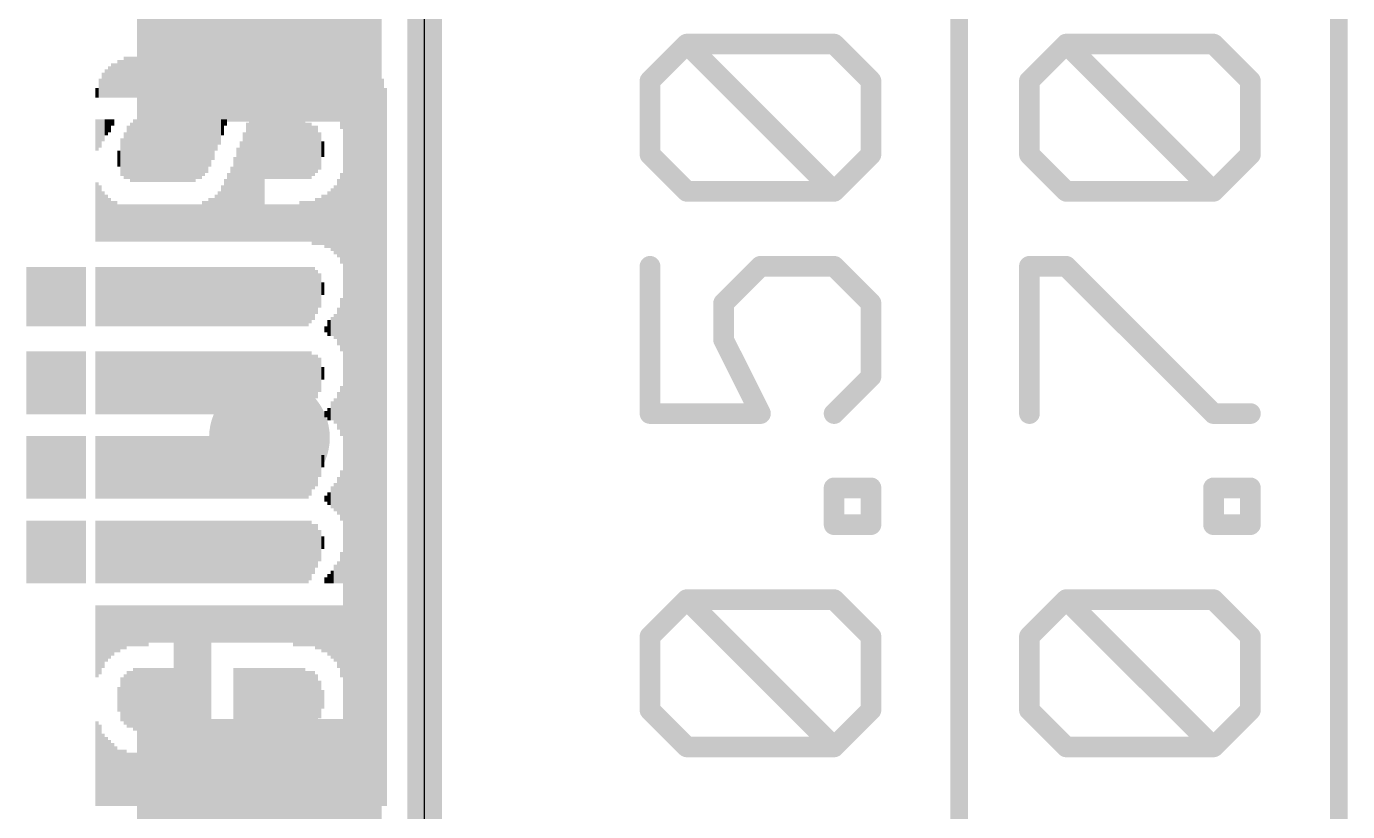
# Model space of a CAD drawing. Extents: x -0.1 to 34.1, y -8.2 to 18.
# Drawn here: x 22.47 to 32.2, y 6.01 to 11.79 of the extents above; entities that cross this region are included whole.
import ezdxf

# ---------------------------------------------------------------- set-up
doc = ezdxf.new("R2010")
doc.units = 0
for name, color, linetype in [('1', 12, 'CONTINUOUS'), ('16', 5, 'CONTINUOUS'), ('18', 110, 'CONTINUOUS'), ('20', 53, 'CONTINUOUS'), ('21', 40, 'CONTINUOUS'), ('22', 6, 'CONTINUOUS'), ('47', 253, 'CONTINUOUS')]:
    doc.layers.add(name, color=color, linetype=linetype)

# ---------------------------------------------------------------- blocks, each defined once
blk = doc.blocks.new('RECT')
blk.add_solid([(-0.5, -0.5), (0.5, -0.5), (-0.5, 0.5), (0.5, 0.5)])
blk = doc.blocks.new('ROUNDV')
at = {"const_width": 0.5}
blk.add_lwpolyline([(0, -0.25, 1), (0, 0.25, 1), (0, -0.25)], format="xyb", dxfattribs=at)

msp = doc.modelspace()

# ---------------------------------------------------------------- linework, layer by layer
at = {"layer": '1', "const_width": 0.254}
msp.add_lwpolyline([(25.4, 17.78), (25.4, 0)], dxfattribs=at)
at = {"layer": '16', "const_width": 0.254}
msp.add_lwpolyline([(25.4, 17.8435), (25.4, 0)], dxfattribs=at)
at = {"layer": '20'}
msp.add_line((25.4, 2.54), (25.4, 15.24), dxfattribs=at)
at = {"layer": '21', "const_width": 0.1524}
msp.add_lwpolyline([(24.8825, 6.79), (24.8825, 10.99)], dxfattribs=at)
at = {"layer": '21', "const_width": 0.0762}
for points in [[(24.9206, 10.99, 1), (24.8444, 10.99)], [(24.8444, 6.79, 1), (24.9206, 6.79)]]:
    msp.add_lwpolyline(points, format="xyb", dxfattribs=at)
at = {"layer": '47'}
for points, const_width in [([(32.131, 0.065), (32.131, 17.715)], 0.13), ([(29.337, 2.605), (29.337, 15.175)], 0.13), ([(27.0593, 11.3912), (27.3305, 11.6624)], 0.1524), ([(27.3305, 11.6624), (28.4151, 11.6624)], 0.1524), ([(28.4151, 10.5777), (27.3305, 11.6624)], 0.1524), ([(28.4151, 11.6624), (28.6863, 11.3912)], 0.1524), ([(29.8533, 11.3912), (30.1245, 11.6624)], 0.1524), ([(30.1245, 11.6624), (31.2091, 11.6624)], 0.1524), ([(31.2091, 10.5777), (30.1245, 11.6624)], 0.1524), ([(31.2091, 11.6624), (31.4803, 11.3912)], 0.1524), ([(27.0593, 10.8489), (27.0593, 11.3912)], 0.1524), ([(28.6863, 11.3912), (28.6863, 10.8489)], 0.1524), ([(29.8533, 10.8489), (29.8533, 11.3912)], 0.1524), ([(31.4803, 11.3912), (31.4803, 10.8489)], 0.1524), ([(27.3305, 10.5777), (27.0593, 10.8489)], 0.1524), ([(28.6863, 10.8489), (28.4151, 10.5777)], 0.1524), ([(30.1245, 10.5777), (29.8533, 10.8489)], 0.1524), ([(31.4803, 10.8489), (31.2091, 10.5777)], 0.1524), ([(28.4151, 10.5777), (27.3305, 10.5777)], 0.1524), ([(31.2091, 10.5777), (30.1245, 10.5777)], 0.1524), ([(27.0593, 10.0252), (27.0593, 8.9405)], 0.1524), ([(27.6016, 9.754), (27.8728, 10.0252)], 0.1524), ([(27.8728, 10.0252), (28.4151, 10.0252)], 0.1524), ([(28.4151, 10.0252), (28.6863, 9.754)], 0.1524), ([(29.8533, 8.9405), (29.8533, 10.0252)], 0.1524), ([(29.8533, 10.0252), (30.1245, 10.0252)], 0.1524), ([(30.1245, 10.0252), (31.2091, 8.9405)], 0.1524), ([(27.6016, 9.4829), (27.6016, 9.754)], 0.1524), ([(28.6863, 9.754), (28.6863, 9.2117)], 0.1524), ([(27.8728, 8.9405), (27.6016, 9.4829)], 0.1524), ([(28.6863, 9.2117), (28.4151, 8.9405)], 0.1524), ([(25.4, 9.144), (25.4, -8.173)], 0.13), ([(27.0593, 8.9405), (27.8728, 8.9405)], 0.1524), ([(31.2091, 8.9405), (31.4803, 8.9405)], 0.1524), ([(28.4151, 8.122), (28.4151, 8.3931)], 0.1524), ([(28.4151, 8.3931), (28.6863, 8.3931)], 0.1524), ([(28.6863, 8.3931), (28.6863, 8.122)], 0.1524), ([(31.2091, 8.122), (31.2091, 8.3931)], 0.1524), ([(31.2091, 8.3931), (31.4803, 8.3931)], 0.1524), ([(31.4803, 8.3931), (31.4803, 8.122)], 0.1524), ([(28.6863, 8.122), (28.4151, 8.122)], 0.1524), ([(31.4803, 8.122), (31.2091, 8.122)], 0.1524), ([(27.0593, 7.2983), (27.3305, 7.5695)], 0.1524), ([(27.3305, 7.5695), (28.4151, 7.5695)], 0.1524), ([(28.4151, 6.4848), (27.3305, 7.5695)], 0.1524), ([(28.4151, 7.5695), (28.6863, 7.2983)], 0.1524), ([(29.8533, 7.2983), (30.1245, 7.5695)], 0.1524), ([(30.1245, 7.5695), (31.2091, 7.5695)], 0.1524), ([(31.2091, 6.4848), (30.1245, 7.5695)], 0.1524), ([(31.2091, 7.5695), (31.4803, 7.2983)], 0.1524), ([(27.0593, 6.756), (27.0593, 7.2983)], 0.1524), ([(28.6863, 7.2983), (28.6863, 6.756)], 0.1524), ([(29.8533, 6.756), (29.8533, 7.2983)], 0.1524), ([(31.4803, 7.2983), (31.4803, 6.756)], 0.1524), ([(27.3305, 6.4848), (27.0593, 6.756)], 0.1524), ([(28.6863, 6.756), (28.4151, 6.4848)], 0.1524), ([(30.1245, 6.4848), (29.8533, 6.756)], 0.1524), ([(31.4803, 6.756), (31.2091, 6.4848)], 0.1524), ([(28.4151, 6.4848), (27.3305, 6.4848)], 0.1524), ([(31.2091, 6.4848), (30.1245, 6.4848)], 0.1524)]:
    msp.add_lwpolyline(points, dxfattribs=dict(at, const_width=const_width))
for points, const_width in [([(27.3574, 11.6893, 1), (27.3035, 11.6354)], 0.0762), ([(27.3305, 11.7005, 1), (27.3305, 11.6243)], 0.0762), ([(27.3574, 11.6354, 1), (27.3035, 11.6893)], 0.0762), ([(28.4421, 11.6893, 1), (28.3882, 11.6354)], 0.0762), ([(28.4151, 11.6243, 1), (28.4151, 11.7005)], 0.0762), ([(30.1514, 11.6893, 1), (30.0975, 11.6354)], 0.0762), ([(30.1245, 11.7005, 1), (30.1245, 11.6243)], 0.0762), ([(30.1514, 11.6354, 1), (30.0975, 11.6893)], 0.0762), ([(31.2361, 11.6893, 1), (31.1822, 11.6354)], 0.0762), ([(31.2091, 11.6243, 1), (31.2091, 11.7005)], 0.0762), ([(27.0974, 11.3912, 1), (27.0212, 11.3912)], 0.0762), ([(27.0324, 11.4181, 1), (27.0863, 11.3643)], 0.0762), ([(28.7244, 11.3912, 1), (28.6482, 11.3912)], 0.0762), ([(28.6594, 11.3643, 1), (28.7132, 11.4181)], 0.0762), ([(29.8914, 11.3912, 1), (29.8152, 11.3912)], 0.0762), ([(29.8264, 11.4181, 1), (29.8803, 11.3643)], 0.0762), ([(31.5184, 11.3912, 1), (31.4422, 11.3912)], 0.0762), ([(31.4534, 11.3643, 1), (31.5072, 11.4181)], 0.0762), ([(27.0863, 10.8758, 1), (27.0324, 10.8219)], 0.0762), ([(28.7132, 10.8219, 1), (28.6594, 10.8758)], 0.0762), ([(29.8803, 10.8758, 1), (29.8264, 10.8219)], 0.0762), ([(31.5072, 10.8219, 1), (31.4534, 10.8758)], 0.0762), ([(27.0212, 10.8489, 1), (27.0974, 10.8489)], 0.0762), ([(28.6482, 10.8489, 1), (28.7244, 10.8489)], 0.0762), ([(29.8152, 10.8489, 1), (29.8914, 10.8489)], 0.0762), ([(31.4422, 10.8489, 1), (31.5184, 10.8489)], 0.0762), ([(27.3305, 10.6158, 1), (27.3305, 10.5396)], 0.0762), ([(27.3035, 10.5508, 1), (27.3574, 10.6046)], 0.0762), ([(28.3882, 10.6046, 1), (28.4421, 10.5508)], 0.0762), ([(28.3882, 10.5508, 1), (28.4421, 10.6046)], 0.0762), ([(28.4151, 10.5396, 1), (28.4151, 10.6158)], 0.0762), ([(30.1245, 10.6158, 1), (30.1245, 10.5396)], 0.0762), ([(30.0975, 10.5508, 1), (30.1514, 10.6046)], 0.0762), ([(31.1822, 10.6046, 1), (31.2361, 10.5508)], 0.0762), ([(31.1822, 10.5508, 1), (31.2361, 10.6046)], 0.0762), ([(31.2091, 10.5396, 1), (31.2091, 10.6158)], 0.0762), ([(27.0974, 10.0252, 1), (27.0212, 10.0252)], 0.0762), ([(27.8728, 10.0633, 1), (27.8728, 9.9871)], 0.0762), ([(27.8997, 9.9983, 1), (27.8459, 10.0521)], 0.0762), ([(28.4421, 10.0521, 1), (28.3882, 9.9983)], 0.0762), ([(28.4151, 9.9871, 1), (28.4151, 10.0633)], 0.0762), ([(29.8914, 10.0252, 1), (29.8152, 10.0252)], 0.0762), ([(29.8533, 10.0633, 1), (29.8533, 9.9871)], 0.0762), ([(30.1514, 10.0521, 1), (30.0975, 9.9983)], 0.0762), ([(30.1245, 9.9871, 1), (30.1245, 10.0633)], 0.0762), ([(27.6397, 9.754, 1), (27.5635, 9.754)], 0.0762), ([(28.7244, 9.754, 1), (28.6482, 9.754)], 0.0762), ([(27.5747, 9.781, 1), (27.6286, 9.7271)], 0.0762), ([(28.6594, 9.7271, 1), (28.7132, 9.781)], 0.0762), ([(27.6357, 9.4999, 1), (27.5676, 9.4658)], 0.0762), ([(27.5635, 9.4829, 1), (27.6397, 9.4829)], 0.0762), ([(28.6482, 9.2117, 1), (28.7244, 9.2117)], 0.0762), ([(28.7132, 9.1848, 1), (28.6594, 9.2386)], 0.0762), ([(25.4325, 9.144, 1), (25.3675, 9.144)], 0.065), ([(27.0593, 8.9786, 1), (27.0593, 8.9024)], 0.0762), ([(27.0212, 8.9405, 1), (27.0974, 8.9405)], 0.0762), ([(27.8387, 8.9235, 1), (27.9069, 8.9576)], 0.0762), ([(27.8728, 8.9024, 1), (27.8728, 8.9786)], 0.0762), ([(28.3882, 8.9675, 1), (28.4421, 8.9136)], 0.0762), ([(29.8152, 8.9405, 1), (29.8914, 8.9405)], 0.0762), ([(31.2091, 8.9786, 1), (31.2091, 8.9024)], 0.0762), ([(31.1822, 8.9136, 1), (31.2361, 8.9675)], 0.0762), ([(31.4803, 8.9024, 1), (31.4803, 8.9786)], 0.0762), ([(28.4532, 8.3931, 1), (28.377, 8.3931)], 0.0762), ([(28.4151, 8.4312, 1), (28.4151, 8.355)], 0.0762), ([(28.7244, 8.3931, 1), (28.6482, 8.3931)], 0.0762), ([(28.6863, 8.355, 1), (28.6863, 8.4312)], 0.0762), ([(31.2472, 8.3931, 1), (31.171, 8.3931)], 0.0762), ([(31.2091, 8.4312, 1), (31.2091, 8.355)], 0.0762), ([(31.5184, 8.3931, 1), (31.4422, 8.3931)], 0.0762), ([(31.4803, 8.355, 1), (31.4803, 8.4312)], 0.0762), ([(28.4151, 8.1601, 1), (28.4151, 8.0839)], 0.0762), ([(28.6863, 8.0839, 1), (28.6863, 8.1601)], 0.0762), ([(31.2091, 8.1601, 1), (31.2091, 8.0839)], 0.0762), ([(31.4803, 8.0839, 1), (31.4803, 8.1601)], 0.0762), ([(28.377, 8.122, 1), (28.4532, 8.122)], 0.0762), ([(28.6482, 8.122, 1), (28.7244, 8.122)], 0.0762), ([(31.171, 8.122, 1), (31.2472, 8.122)], 0.0762), ([(31.4422, 8.122, 1), (31.5184, 8.122)], 0.0762), ([(27.3574, 7.5964, 1), (27.3035, 7.5425)], 0.0762), ([(27.3305, 7.6076, 1), (27.3305, 7.5314)], 0.0762), ([(27.3574, 7.5425, 1), (27.3035, 7.5964)], 0.0762), ([(28.4421, 7.5964, 1), (28.3882, 7.5425)], 0.0762), ([(28.4151, 7.5314, 1), (28.4151, 7.6076)], 0.0762), ([(30.1514, 7.5964, 1), (30.0975, 7.5425)], 0.0762), ([(30.1245, 7.6076, 1), (30.1245, 7.5314)], 0.0762), ([(30.1514, 7.5425, 1), (30.0975, 7.5964)], 0.0762), ([(31.2361, 7.5964, 1), (31.1822, 7.5425)], 0.0762), ([(31.2091, 7.5314, 1), (31.2091, 7.6076)], 0.0762), ([(27.0974, 7.2983, 1), (27.0212, 7.2983)], 0.0762), ([(27.0324, 7.3252, 1), (27.0863, 7.2714)], 0.0762), ([(28.7244, 7.2983, 1), (28.6482, 7.2983)], 0.0762), ([(28.6594, 7.2714, 1), (28.7132, 7.3252)], 0.0762), ([(29.8914, 7.2983, 1), (29.8152, 7.2983)], 0.0762), ([(29.8264, 7.3252, 1), (29.8803, 7.2714)], 0.0762), ([(31.5184, 7.2983, 1), (31.4422, 7.2983)], 0.0762), ([(31.4534, 7.2714, 1), (31.5072, 7.3252)], 0.0762), ([(27.0863, 6.7829, 1), (27.0324, 6.729)], 0.0762), ([(28.7132, 6.729, 1), (28.6594, 6.7829)], 0.0762), ([(29.8803, 6.7829, 1), (29.8264, 6.729)], 0.0762), ([(31.5072, 6.729, 1), (31.4534, 6.7829)], 0.0762), ([(27.0212, 6.756, 1), (27.0974, 6.756)], 0.0762), ([(28.6482, 6.756, 1), (28.7244, 6.756)], 0.0762), ([(29.8152, 6.756, 1), (29.8914, 6.756)], 0.0762), ([(31.4422, 6.756, 1), (31.5184, 6.756)], 0.0762), ([(27.3305, 6.5229, 1), (27.3305, 6.4467)], 0.0762), ([(27.3035, 6.4579, 1), (27.3574, 6.5118)], 0.0762), ([(28.3882, 6.5118, 1), (28.4421, 6.4579)], 0.0762), ([(28.3882, 6.4579, 1), (28.4421, 6.5118)], 0.0762), ([(28.4151, 6.4467, 1), (28.4151, 6.5229)], 0.0762), ([(30.1245, 6.5229, 1), (30.1245, 6.4467)], 0.0762), ([(30.0975, 6.4579, 1), (30.1514, 6.5118)], 0.0762), ([(31.1822, 6.5118, 1), (31.2361, 6.4579)], 0.0762), ([(31.1822, 6.4579, 1), (31.2361, 6.5118)], 0.0762), ([(31.2091, 6.4467, 1), (31.2091, 6.5229)], 0.0762)]:
    msp.add_lwpolyline(points, format="xyb", dxfattribs=dict(at, const_width=const_width))

# ---------------------------------------------------------------- block references
at = {"layer": '1', "xscale": 1.8, "yscale": 1.2, "rotation": 180}
for p in [(24.1825, 11.69), (24.1825, 6.09)]:
    msp.add_blockref('RECT', p, dxfattribs=at)
at = {"layer": '18', "xscale": 0.889, "yscale": 0.889}
msp.add_blockref('ROUNDV', (24.257, 8.763), dxfattribs=at)
msp.add_blockref('ROUNDV', (24.257, 8.763), dxfattribs=at)
at = {"layer": '22', "rotation": 90}
for p, xscale, yscale in [((23.0793, 11.383), 0.2311, 0.0231), ((23.1024, 11.3944), 0.254, 0.0231), ((23.1256, 11.3944), 0.254, 0.0231), ((23.1487, 11.4059), 0.2769, 0.0231), ((23.1718, 11.4059), 0.2769, 0.0231), ((23.1949, 11.4186), 0.3023, 0.0231), ((23.218, 11.4186), 0.3023, 0.0231), ((23.241, 11.4186), 0.3023, 0.0229), ((23.264, 11.4186), 0.3023, 0.0231), ((23.2871, 11.4186), 0.3023, 0.0231), ((23.3102, 11.4186), 0.3023, 0.0231), ((23.3333, 11.4186), 0.3023, 0.0231), ((23.3564, 11.4186), 0.3023, 0.0231), ((23.3796, 11.4186), 0.3023, 0.0231), ((23.4027, 11.4186), 0.3023, 0.0231), ((23.4258, 11.4186), 0.3023, 0.0231), ((23.4489, 11.4186), 0.3023, 0.0231), ((23.472, 11.4186), 0.3023, 0.0231), ((23.495, 11.4186), 0.3023, 0.0229), ((23.518, 11.4186), 0.3023, 0.0231), ((23.5411, 11.4186), 0.3023, 0.0231), ((23.5642, 11.4186), 0.3023, 0.0231), ((23.5873, 11.4186), 0.3023, 0.0231), ((23.6104, 11.4186), 0.3023, 0.0231), ((23.6336, 11.4186), 0.3023, 0.0231), ((23.6567, 11.4186), 0.3023, 0.0231), ((23.6798, 11.4186), 0.3023, 0.0231), ((23.7029, 11.4186), 0.3023, 0.0231), ((23.726, 11.4186), 0.3023, 0.0231), ((23.749, 11.4186), 0.3023, 0.0229), ((23.772, 11.4186), 0.3023, 0.0231), ((23.7951, 11.4186), 0.3023, 0.0231), ((23.8182, 11.4186), 0.3023, 0.0231), ((23.8413, 11.4186), 0.3023, 0.0231), ((23.8644, 11.4186), 0.3023, 0.0231), ((23.8876, 11.4186), 0.3023, 0.0231), ((23.9107, 11.4186), 0.3023, 0.0231), ((23.9338, 11.4186), 0.3023, 0.0231), ((23.9569, 11.4186), 0.3023, 0.0231), ((23.98, 11.4186), 0.3023, 0.0231), ((24.003, 11.4186), 0.3023, 0.0229), ((24.026, 11.4186), 0.3023, 0.0231), ((24.0491, 11.4186), 0.3023, 0.0231), ((24.0722, 11.4186), 0.3023, 0.0231), ((24.0953, 11.4186), 0.3023, 0.0231), ((24.1184, 11.4186), 0.3023, 0.0231), ((24.1416, 11.4186), 0.3023, 0.0231), ((24.1647, 11.4186), 0.3023, 0.0231), ((24.1878, 11.4186), 0.3023, 0.0231), ((24.2109, 11.4186), 0.3023, 0.0231), ((24.234, 11.4186), 0.3023, 0.0231), ((24.257, 11.4186), 0.3023, 0.0229), ((24.28, 11.4186), 0.3023, 0.0231), ((24.3031, 11.4186), 0.3023, 0.0231), ((24.3262, 11.4186), 0.3023, 0.0231), ((24.3493, 11.4186), 0.3023, 0.0231), ((24.3724, 11.4186), 0.3023, 0.0231), ((24.3956, 11.4186), 0.3023, 0.0231), ((24.4187, 11.4186), 0.3023, 0.0231), ((24.4418, 11.4186), 0.3023, 0.0231), ((24.4649, 11.4186), 0.3023, 0.0231), ((24.488, 11.4186), 0.3023, 0.0231), ((24.511, 11.4186), 0.3023, 0.0229), ((24.534, 11.4186), 0.3023, 0.0231), ((24.5571, 11.4071), 0.3251, 0.0231), ((24.5802, 11.4071), 0.3251, 0.0231), ((24.6033, 11.4071), 0.3251, 0.0231), ((24.6264, 11.3957), 0.348, 0.0231), ((24.6496, 11.3957), 0.348, 0.0231), ((24.6727, 11.3843), 0.3708, 0.0231), ((24.6958, 11.3843), 0.3708, 0.0231), ((24.7189, 11.3728), 0.3937, 0.0231), ((24.742, 11.35), 0.4394, 0.0231), ((24.765, 11.3386), 0.4623, 0.0229), ((24.788, 11.303), 0.5334, 0.0231), ((24.8111, 8.81), 5.5194, 0.0231), ((24.8342, 8.81), 5.5194, 0.0231), ((24.8573, 8.81), 5.5194, 0.0231), ((24.8804, 8.81), 5.5194, 0.0231), ((24.9036, 8.81), 5.5194, 0.0231), ((24.9267, 8.7973), 5.494, 0.0231), ((24.9498, 8.7973), 5.494, 0.0231), ((24.9729, 8.7859), 5.4712, 0.0231), ((24.996, 8.7859), 5.4712, 0.0231), ((25.019, 8.7744), 5.4483, 0.0229), ((23.01, 11.3373), 0.1397, 0.0231), ((23.0331, 11.3602), 0.1854, 0.0231), ((23.0562, 11.3716), 0.2083, 0.0231), ((25.042, 8.763), 5.4254, 0.0231), ((25.0651, 8.7516), 5.4026, 0.0231), ((25.0882, 8.7287), 5.3569, 0.0231), ((22.987, 11.303), 0.0711, 0.0229), ((25.1113, 8.6944), 5.2883, 0.0231), ((22.987, 10.9919), 0.2311, 0.0229), ((23.01, 11.0033), 0.2083, 0.0231), ((23.0331, 11.0261), 0.1626, 0.0231), ((23.0562, 11.049), 0.1168, 0.0231), ((23.0793, 11.0604), 0.094, 0.0231), ((23.1024, 11.0846), 0.0457, 0.0231), ((23.264, 10.8763), 0.4623, 0.0231), ((23.2871, 10.8763), 0.4623, 0.0231), ((23.3102, 10.8763), 0.4623, 0.0231), ((23.3333, 10.8763), 0.4623, 0.0231), ((23.3564, 10.8763), 0.4623, 0.0231), ((23.3796, 10.8763), 0.4623, 0.0231), ((23.4027, 10.8763), 0.4623, 0.0231), ((23.4258, 10.8763), 0.4623, 0.0231), ((23.4489, 10.8763), 0.4623, 0.0231), ((23.472, 10.8763), 0.4623, 0.0231), ((23.495, 10.8763), 0.4623, 0.0229), ((23.518, 10.8763), 0.4623, 0.0231), ((23.5411, 10.8763), 0.4623, 0.0231), ((23.5642, 10.8763), 0.4623, 0.0231), ((23.5873, 10.8763), 0.4623, 0.0231), ((23.6104, 10.8763), 0.4623, 0.0231), ((23.6336, 10.8763), 0.4623, 0.0231), ((23.6567, 10.8763), 0.4623, 0.0231), ((23.6798, 10.8763), 0.4623, 0.0231), ((23.7029, 10.8763), 0.4623, 0.0231), ((23.726, 10.8877), 0.4394, 0.0231), ((23.749, 10.8877), 0.4394, 0.0229), ((23.772, 10.8991), 0.4166, 0.0231), ((23.7951, 10.9106), 0.3937, 0.0231), ((23.8182, 10.9334), 0.348, 0.0231), ((23.8413, 10.9576), 0.2997, 0.0231), ((23.8644, 10.9919), 0.2311, 0.0231), ((23.8876, 11.0147), 0.1854, 0.0231), ((23.9107, 11.049), 0.1168, 0.0231), ((23.9338, 11.0846), 0.0457, 0.0231), ((24.1184, 10.6566), 0.9017, 0.0231), ((24.1416, 10.6566), 0.9017, 0.0231), ((24.1647, 10.6566), 0.9017, 0.0231), ((24.1878, 10.6566), 0.9017, 0.0231), ((24.2109, 10.6566), 0.9017, 0.0231), ((24.234, 10.8877), 0.4394, 0.0231), ((24.257, 10.8877), 0.4394, 0.0229), ((24.28, 10.8877), 0.4394, 0.0231), ((24.3031, 10.8877), 0.4394, 0.0231), ((24.3262, 10.8877), 0.4394, 0.0231), ((24.3493, 10.8877), 0.4394, 0.0231), ((24.3724, 10.8877), 0.4394, 0.0231), ((24.3956, 10.8877), 0.4394, 0.0231), ((24.4187, 10.8877), 0.4394, 0.0231), ((24.4418, 10.8877), 0.4394, 0.0231), ((24.4649, 10.8877), 0.4394, 0.0231), ((24.488, 10.8877), 0.4394, 0.0231), ((24.511, 10.8877), 0.4394, 0.0229), ((23.1949, 10.8407), 0.3454, 0.0231), ((23.218, 10.8649), 0.3937, 0.0231), ((23.241, 10.8649), 0.4394, 0.0229), ((24.0722, 10.6096), 0.8077, 0.0231), ((24.0953, 10.6451), 0.8788, 0.0231), ((24.534, 10.8763), 0.4166, 0.0231), ((24.5571, 10.8763), 0.4166, 0.0231), ((24.5802, 10.8763), 0.3708, 0.0231), ((24.6033, 10.8877), 0.348, 0.0231), ((24.6264, 10.875), 0.2769, 0.0231), ((23.1718, 10.8293), 0.2769, 0.0231), ((24.026, 10.5524), 0.6934, 0.0231), ((24.0491, 10.5753), 0.7391, 0.0231), ((24.6496, 10.8877), 0.1143, 0.0231), ((23.1487, 10.8179), 0.1168, 0.0231), ((24.003, 10.5181), 0.6248, 0.0229), ((23.9569, 10.4597), 0.508, 0.0231), ((23.98, 10.4826), 0.5537, 0.0231), ((24.788, 10.3797), 0.668, 0.0231), ((22.987, 10.4254), 0.4394, 0.0229), ((23.01, 10.414), 0.4166, 0.0231), ((23.9107, 10.414), 0.4166, 0.0231), ((23.9338, 10.4369), 0.4623, 0.0231), ((24.742, 10.3683), 0.508, 0.0231), ((24.765, 10.3797), 0.5766, 0.0229), ((23.0331, 10.3911), 0.3708, 0.0231), ((23.0562, 10.3797), 0.348, 0.0231), ((23.0793, 10.367), 0.3226, 0.0231), ((23.8182, 10.367), 0.3226, 0.0231), ((23.8413, 10.367), 0.3226, 0.0231), ((23.8644, 10.3797), 0.348, 0.0231), ((23.8876, 10.3911), 0.3708, 0.0231), ((24.6033, 10.3556), 0.3454, 0.0231), ((24.6264, 10.3556), 0.3454, 0.0231), ((24.6496, 10.3683), 0.3708, 0.0231), ((24.6727, 10.3568), 0.3937, 0.0231), ((24.6958, 10.3683), 0.4166, 0.0231), ((24.7189, 10.3683), 0.4623, 0.0231), ((23.1024, 10.3556), 0.2997, 0.0231), ((23.1256, 10.3556), 0.2997, 0.0231), ((23.1487, 10.3442), 0.2769, 0.0231), ((23.1718, 10.3442), 0.2769, 0.0231), ((23.1949, 10.3442), 0.2769, 0.0231), ((23.218, 10.3442), 0.2769, 0.0231), ((23.241, 10.3442), 0.2769, 0.0229), ((23.264, 10.3442), 0.2769, 0.0231), ((23.2871, 10.3442), 0.2769, 0.0231), ((23.3102, 10.3442), 0.2769, 0.0231), ((23.3333, 10.3442), 0.2769, 0.0231), ((23.3564, 10.3442), 0.2769, 0.0231), ((23.3796, 10.3442), 0.2769, 0.0231), ((23.4027, 10.3442), 0.2769, 0.0231), ((23.4258, 10.3442), 0.2769, 0.0231), ((23.4489, 10.3442), 0.2769, 0.0231), ((23.472, 10.3442), 0.2769, 0.0231), ((23.495, 10.3442), 0.2769, 0.0229), ((23.518, 10.3442), 0.2769, 0.0231), ((23.5411, 10.3442), 0.2769, 0.0231), ((23.5642, 10.3442), 0.2769, 0.0231), ((23.5873, 10.3442), 0.2769, 0.0231), ((23.6104, 10.3442), 0.2769, 0.0231), ((23.6336, 10.3442), 0.2769, 0.0231), ((23.6567, 10.3442), 0.2769, 0.0231), ((23.6798, 10.3442), 0.2769, 0.0231), ((23.7029, 10.3442), 0.2769, 0.0231), ((23.726, 10.3442), 0.2769, 0.0231), ((23.749, 10.3442), 0.2769, 0.0229), ((23.772, 10.3556), 0.2997, 0.0231), ((23.7951, 10.3556), 0.2997, 0.0231), ((24.234, 10.3442), 0.2769, 0.0231), ((24.257, 10.3442), 0.2769, 0.0229), ((24.28, 10.3442), 0.2769, 0.0231), ((24.3031, 10.3442), 0.2769, 0.0231), ((24.3262, 10.3442), 0.2769, 0.0231), ((24.3493, 10.3442), 0.2769, 0.0231), ((24.3724, 10.3442), 0.2769, 0.0231), ((24.3956, 10.3442), 0.2769, 0.0231), ((24.4187, 10.3442), 0.2769, 0.0231), ((24.4418, 10.3442), 0.2769, 0.0231), ((24.4649, 10.3442), 0.2769, 0.0231), ((24.488, 10.3556), 0.2997, 0.0231), ((24.511, 10.3556), 0.2997, 0.0229), ((24.534, 10.3556), 0.2997, 0.0231), ((24.5571, 10.3556), 0.2997, 0.0231), ((24.5802, 10.3442), 0.3226, 0.0231), ((22.479, 9.8019), 0.4369, 0.0229), ((22.502, 9.8019), 0.4369, 0.0231), ((22.5251, 9.8019), 0.4369, 0.0231), ((22.5482, 9.8019), 0.4369, 0.0231), ((22.5713, 9.8019), 0.4369, 0.0231), ((22.5944, 9.8019), 0.4369, 0.0231), ((22.6176, 9.8019), 0.4369, 0.0231), ((22.6407, 9.8019), 0.4369, 0.0231), ((22.6638, 9.8019), 0.4369, 0.0231), ((22.6869, 9.8019), 0.4369, 0.0231), ((22.71, 9.8019), 0.4369, 0.0231), ((22.733, 9.8019), 0.4369, 0.0229), ((22.756, 9.8019), 0.4369, 0.0231), ((22.7791, 9.8019), 0.4369, 0.0231), ((22.8022, 9.8019), 0.4369, 0.0231), ((22.8253, 9.8019), 0.4369, 0.0231), ((22.8484, 9.8019), 0.4369, 0.0231), ((22.8716, 9.8019), 0.4369, 0.0231), ((22.8947, 9.8019), 0.4369, 0.0231), ((22.987, 9.8019), 0.4369, 0.0229), ((23.01, 9.8019), 0.4369, 0.0231), ((23.0331, 9.8019), 0.4369, 0.0231), ((23.0562, 9.8019), 0.4369, 0.0231), ((23.0793, 9.8019), 0.4369, 0.0231), ((23.1024, 9.8019), 0.4369, 0.0231), ((23.1256, 9.8019), 0.4369, 0.0231), ((23.1487, 9.8019), 0.4369, 0.0231), ((23.1718, 9.8019), 0.4369, 0.0231), ((23.1949, 9.8019), 0.4369, 0.0231), ((23.218, 9.8019), 0.4369, 0.0231), ((23.241, 9.8019), 0.4369, 0.0229), ((23.264, 9.8019), 0.4369, 0.0231), ((23.2871, 9.8019), 0.4369, 0.0231), ((23.3102, 9.8019), 0.4369, 0.0231), ((23.3333, 9.8019), 0.4369, 0.0231), ((23.3564, 9.8019), 0.4369, 0.0231), ((23.3796, 9.8019), 0.4369, 0.0231), ((23.4027, 9.8019), 0.4369, 0.0231), ((23.4258, 9.8019), 0.4369, 0.0231), ((23.4489, 9.8019), 0.4369, 0.0231), ((23.472, 9.8019), 0.4369, 0.0231), ((23.495, 9.8019), 0.4369, 0.0229), ((23.518, 9.8019), 0.4369, 0.0231), ((23.5411, 9.8019), 0.4369, 0.0231), ((23.5642, 9.8019), 0.4369, 0.0231), ((23.5873, 9.8019), 0.4369, 0.0231), ((23.6104, 9.8019), 0.4369, 0.0231), ((23.6336, 9.8019), 0.4369, 0.0231), ((23.6567, 9.8019), 0.4369, 0.0231), ((23.6798, 9.8019), 0.4369, 0.0231), ((23.7029, 9.8019), 0.4369, 0.0231), ((23.726, 9.8019), 0.4369, 0.0231), ((23.749, 9.8019), 0.4369, 0.0229), ((23.772, 9.8019), 0.4369, 0.0231), ((23.7951, 9.8019), 0.4369, 0.0231), ((23.8182, 9.8019), 0.4369, 0.0231), ((23.8413, 9.8019), 0.4369, 0.0231), ((23.8644, 9.8019), 0.4369, 0.0231), ((23.8876, 9.8019), 0.4369, 0.0231), ((23.9107, 9.8019), 0.4369, 0.0231), ((23.9338, 9.8019), 0.4369, 0.0231), ((23.9569, 9.8019), 0.4369, 0.0231), ((23.98, 9.8019), 0.4369, 0.0231), ((24.003, 9.8019), 0.4369, 0.0229), ((24.026, 9.8019), 0.4369, 0.0231), ((24.0491, 9.8019), 0.4369, 0.0231), ((24.0722, 9.8019), 0.4369, 0.0231), ((24.0953, 9.8019), 0.4369, 0.0231), ((24.1184, 9.8019), 0.4369, 0.0231), ((24.1416, 9.8019), 0.4369, 0.0231), ((24.1647, 9.8019), 0.4369, 0.0231), ((24.1878, 9.8019), 0.4369, 0.0231), ((24.2109, 9.8019), 0.4369, 0.0231), ((24.234, 9.8019), 0.4369, 0.0231), ((24.257, 9.8019), 0.4369, 0.0229), ((24.28, 9.8019), 0.4369, 0.0231), ((24.3031, 9.8019), 0.4369, 0.0231), ((24.3262, 9.8019), 0.4369, 0.0231), ((24.3493, 9.8019), 0.4369, 0.0231), ((24.3724, 9.8019), 0.4369, 0.0231), ((24.3956, 9.8019), 0.4369, 0.0231), ((24.4187, 9.8019), 0.4369, 0.0231), ((24.4418, 9.8019), 0.4369, 0.0231), ((24.4649, 9.8019), 0.4369, 0.0231), ((24.488, 9.8019), 0.4369, 0.0231), ((24.511, 9.8019), 0.4369, 0.0229), ((24.534, 9.8019), 0.4369, 0.0231), ((24.5571, 9.8133), 0.414, 0.0231), ((24.5802, 9.8247), 0.3912, 0.0231), ((24.6033, 9.8361), 0.3226, 0.0231), ((24.6264, 9.8476), 0.254, 0.0231), ((24.6496, 9.8603), 0.0914, 0.0231), ((24.788, 9.5949), 0.3937, 0.0231), ((24.7189, 9.5822), 0.1397, 0.0231), ((24.742, 9.5822), 0.1854, 0.0231), ((24.765, 9.5822), 0.2769, 0.0229), ((24.6727, 9.5606), 0.0457, 0.0231), ((24.6958, 9.5707), 0.1168, 0.0231), ((22.479, 9.1669), 0.4623, 0.0229), ((22.502, 9.1669), 0.4623, 0.0231), ((22.5251, 9.1669), 0.4623, 0.0231), ((22.5482, 9.1669), 0.4623, 0.0231), ((22.5713, 9.1669), 0.4623, 0.0231), ((22.5944, 9.1669), 0.4623, 0.0231), ((22.6176, 9.1669), 0.4623, 0.0231), ((22.6407, 9.1669), 0.4623, 0.0231), ((22.6638, 9.1669), 0.4623, 0.0231), ((22.6869, 9.1669), 0.4623, 0.0231), ((22.71, 9.1669), 0.4623, 0.0231), ((22.733, 9.1669), 0.4623, 0.0229), ((22.756, 9.1669), 0.4623, 0.0231), ((22.7791, 9.1669), 0.4623, 0.0231), ((22.8022, 9.1669), 0.4623, 0.0231), ((22.8253, 9.1669), 0.4623, 0.0231), ((22.8484, 9.1669), 0.4623, 0.0231), ((22.8716, 9.1669), 0.4623, 0.0231), ((22.8947, 9.1669), 0.4623, 0.0231), ((22.987, 9.1669), 0.4623, 0.0229), ((23.01, 9.1669), 0.4623, 0.0231), ((23.0331, 9.1669), 0.4623, 0.0231), ((23.0562, 9.1669), 0.4623, 0.0231), ((23.0793, 9.1669), 0.4623, 0.0231), ((23.1024, 9.1669), 0.4623, 0.0231), ((23.1256, 9.1669), 0.4623, 0.0231), ((23.1487, 9.1669), 0.4623, 0.0231), ((23.1718, 9.1669), 0.4623, 0.0231), ((23.1949, 9.1669), 0.4623, 0.0231), ((23.218, 9.1669), 0.4623, 0.0231), ((23.241, 9.1669), 0.4623, 0.0229), ((23.264, 9.1669), 0.4623, 0.0231), ((23.2871, 9.1669), 0.4623, 0.0231), ((23.3102, 9.1669), 0.4623, 0.0231), ((23.3333, 9.1669), 0.4623, 0.0231), ((23.3564, 9.1669), 0.4623, 0.0231), ((23.3796, 9.1669), 0.4623, 0.0231), ((23.4027, 9.1669), 0.4623, 0.0231), ((23.4258, 9.1669), 0.4623, 0.0231), ((23.4489, 9.1669), 0.4623, 0.0231), ((23.472, 9.1669), 0.4623, 0.0231), ((23.495, 9.1669), 0.4623, 0.0229), ((23.518, 9.1669), 0.4623, 0.0231), ((23.5411, 9.1669), 0.4623, 0.0231), ((23.5642, 9.1669), 0.4623, 0.0231), ((23.5873, 9.1669), 0.4623, 0.0231), ((23.6104, 9.1669), 0.4623, 0.0231), ((23.6336, 9.1669), 0.4623, 0.0231), ((23.6567, 9.1669), 0.4623, 0.0231), ((23.6798, 9.1669), 0.4623, 0.0231), ((23.7029, 9.1669), 0.4623, 0.0231), ((23.726, 9.1669), 0.4623, 0.0231), ((23.749, 9.1669), 0.4623, 0.0229), ((23.772, 9.1669), 0.4623, 0.0231), ((23.7951, 9.1669), 0.4623, 0.0231), ((23.8182, 9.1669), 0.4623, 0.0231), ((23.8413, 9.1669), 0.4623, 0.0231), ((23.8644, 9.1669), 0.4623, 0.0231), ((23.8876, 9.1669), 0.4623, 0.0231), ((23.9107, 9.1669), 0.4623, 0.0231), ((23.9338, 9.1669), 0.4623, 0.0231), ((23.9569, 9.1669), 0.4623, 0.0231), ((23.98, 9.1669), 0.4623, 0.0231), ((24.003, 9.1669), 0.4623, 0.0229), ((24.026, 9.1669), 0.4623, 0.0231), ((24.0491, 9.1669), 0.4623, 0.0231), ((24.0722, 9.1669), 0.4623, 0.0231), ((24.0953, 9.1669), 0.4623, 0.0231), ((24.1184, 9.1669), 0.4623, 0.0231), ((24.1416, 9.1669), 0.4623, 0.0231), ((24.1647, 9.1669), 0.4623, 0.0231), ((24.1878, 9.1669), 0.4623, 0.0231), ((24.2109, 9.1669), 0.4623, 0.0231), ((24.234, 9.1669), 0.4623, 0.0231), ((24.257, 9.1669), 0.4623, 0.0229), ((24.28, 9.1669), 0.4623, 0.0231), ((24.3031, 9.1669), 0.4623, 0.0231), ((24.3262, 9.1669), 0.4623, 0.0231), ((24.3493, 9.1669), 0.4623, 0.0231), ((24.3724, 9.1669), 0.4623, 0.0231), ((24.3956, 9.1669), 0.4623, 0.0231), ((24.4187, 9.1669), 0.4623, 0.0231), ((24.4418, 9.1669), 0.4623, 0.0231), ((24.4649, 9.1669), 0.4623, 0.0231), ((24.488, 9.1669), 0.4623, 0.0231), ((24.511, 9.1669), 0.4623, 0.0229), ((24.534, 9.1669), 0.4623, 0.0231), ((24.5571, 9.1783), 0.4394, 0.0231), ((24.5802, 9.1897), 0.3708, 0.0231), ((24.6033, 9.2139), 0.3226, 0.0231), ((24.6264, 9.2253), 0.254, 0.0231), ((24.6496, 9.2367), 0.094, 0.0231), ((24.742, 8.9599), 0.1854, 0.0231), ((24.765, 8.9599), 0.2769, 0.0229), ((24.788, 8.9599), 0.3683, 0.0231), ((24.6727, 8.9357), 0.0457, 0.0231), ((24.6958, 8.9357), 0.0914, 0.0231), ((24.7189, 8.9599), 0.1397, 0.0231), ((22.479, 8.5446), 0.4623, 0.0229), ((22.502, 8.5446), 0.4623, 0.0231), ((22.5251, 8.5446), 0.4623, 0.0231), ((22.5482, 8.5446), 0.4623, 0.0231), ((22.5713, 8.5446), 0.4623, 0.0231), ((22.5944, 8.5446), 0.4623, 0.0231), ((22.6176, 8.5446), 0.4623, 0.0231), ((22.6407, 8.5446), 0.4623, 0.0231), ((22.6638, 8.5446), 0.4623, 0.0231), ((22.6869, 8.5446), 0.4623, 0.0231), ((22.71, 8.5446), 0.4623, 0.0231), ((22.733, 8.5446), 0.4623, 0.0229), ((22.756, 8.5446), 0.4623, 0.0231), ((22.7791, 8.5446), 0.4623, 0.0231), ((22.8022, 8.5446), 0.4623, 0.0231), ((22.8253, 8.5446), 0.4623, 0.0231), ((22.8484, 8.5446), 0.4623, 0.0231), ((22.8716, 8.5446), 0.4623, 0.0231), ((22.8947, 8.5446), 0.4623, 0.0231), ((22.987, 8.5446), 0.4623, 0.0229), ((23.01, 8.5446), 0.4623, 0.0231), ((23.0331, 8.5446), 0.4623, 0.0231), ((23.0562, 8.5446), 0.4623, 0.0231), ((23.0793, 8.5446), 0.4623, 0.0231), ((23.1024, 8.5446), 0.4623, 0.0231), ((23.1256, 8.5446), 0.4623, 0.0231), ((23.1487, 8.5446), 0.4623, 0.0231), ((23.1718, 8.5446), 0.4623, 0.0231), ((23.1949, 8.5446), 0.4623, 0.0231), ((23.218, 8.5446), 0.4623, 0.0231), ((23.241, 8.5446), 0.4623, 0.0229), ((23.264, 8.5446), 0.4623, 0.0231), ((23.2871, 8.5446), 0.4623, 0.0231), ((23.3102, 8.5446), 0.4623, 0.0231), ((23.3333, 8.5446), 0.4623, 0.0231), ((23.3564, 8.5446), 0.4623, 0.0231), ((23.3796, 8.5446), 0.4623, 0.0231), ((23.4027, 8.5446), 0.4623, 0.0231), ((23.4258, 8.5446), 0.4623, 0.0231), ((23.4489, 8.5446), 0.4623, 0.0231), ((23.472, 8.5446), 0.4623, 0.0231), ((23.495, 8.5446), 0.4623, 0.0229), ((23.518, 8.5446), 0.4623, 0.0231), ((23.5411, 8.5446), 0.4623, 0.0231), ((23.5642, 8.5446), 0.4623, 0.0231), ((23.5873, 8.5446), 0.4623, 0.0231), ((23.6104, 8.5446), 0.4623, 0.0231), ((23.6336, 8.5446), 0.4623, 0.0231), ((23.6567, 8.5446), 0.4623, 0.0231), ((23.6798, 8.5446), 0.4623, 0.0231), ((23.7029, 8.5446), 0.4623, 0.0231), ((23.726, 8.5446), 0.4623, 0.0231), ((23.749, 8.5446), 0.4623, 0.0229), ((23.772, 8.5446), 0.4623, 0.0231), ((23.7951, 8.5446), 0.4623, 0.0231), ((23.8182, 8.5446), 0.4623, 0.0231), ((23.8413, 8.5446), 0.4623, 0.0231), ((23.8644, 8.5446), 0.4623, 0.0231), ((23.8876, 8.5446), 0.4623, 0.0231), ((23.9107, 8.5446), 0.4623, 0.0231), ((23.9338, 8.5446), 0.4623, 0.0231), ((23.9569, 8.5446), 0.4623, 0.0231), ((23.98, 8.5446), 0.4623, 0.0231), ((24.003, 8.5446), 0.4623, 0.0229), ((24.026, 8.5446), 0.4623, 0.0231), ((24.0491, 8.5446), 0.4623, 0.0231), ((24.0722, 8.5446), 0.4623, 0.0231), ((24.0953, 8.5446), 0.4623, 0.0231), ((24.1184, 8.5446), 0.4623, 0.0231), ((24.1416, 8.5446), 0.4623, 0.0231), ((24.1647, 8.5446), 0.4623, 0.0231), ((24.1878, 8.5446), 0.4623, 0.0231), ((24.2109, 8.5446), 0.4623, 0.0231), ((24.234, 8.5446), 0.4623, 0.0231), ((24.257, 8.5446), 0.4623, 0.0229), ((24.28, 8.5446), 0.4623, 0.0231), ((24.3031, 8.5446), 0.4623, 0.0231), ((24.3262, 8.5446), 0.4623, 0.0231), ((24.3493, 8.5446), 0.4623, 0.0231), ((24.3724, 8.5446), 0.4623, 0.0231), ((24.3956, 8.5446), 0.4623, 0.0231), ((24.4187, 8.5446), 0.4623, 0.0231), ((24.4418, 8.5446), 0.4623, 0.0231), ((24.4649, 8.5446), 0.4623, 0.0231), ((24.488, 8.5446), 0.4623, 0.0231), ((24.511, 8.5446), 0.4623, 0.0229), ((24.534, 8.5446), 0.4623, 0.0231), ((24.5571, 8.556), 0.4394, 0.0231), ((24.5802, 8.5662), 0.3683, 0.0231), ((24.6033, 8.5776), 0.3454, 0.0231), ((24.6264, 8.589), 0.2311, 0.0231), ((24.6496, 8.5903), 0.0914, 0.0231), ((24.765, 8.335), 0.2769, 0.0229), ((24.788, 8.3363), 0.3708, 0.0231), ((24.7189, 8.3236), 0.1626, 0.0231), ((24.742, 8.3236), 0.2083, 0.0231), ((24.6727, 8.3134), 0.0457, 0.0231), ((24.6958, 8.3134), 0.0914, 0.0231), ((22.479, 7.9197), 0.4623, 0.0229), ((22.502, 7.9197), 0.4623, 0.0231), ((22.5251, 7.9197), 0.4623, 0.0231), ((22.5482, 7.9197), 0.4623, 0.0231), ((22.5713, 7.9197), 0.4623, 0.0231), ((22.5944, 7.9197), 0.4623, 0.0231), ((22.6176, 7.9197), 0.4623, 0.0231), ((22.6407, 7.9197), 0.4623, 0.0231), ((22.6638, 7.9197), 0.4623, 0.0231), ((22.6869, 7.9197), 0.4623, 0.0231), ((22.71, 7.9197), 0.4623, 0.0231), ((22.733, 7.9197), 0.4623, 0.0229), ((22.756, 7.9197), 0.4623, 0.0231), ((22.7791, 7.9197), 0.4623, 0.0231), ((22.8022, 7.9197), 0.4623, 0.0231), ((22.8253, 7.9197), 0.4623, 0.0231), ((22.8484, 7.9197), 0.4623, 0.0231), ((22.8716, 7.9197), 0.4623, 0.0231), ((22.8947, 7.9197), 0.4623, 0.0231), ((22.987, 7.9197), 0.4623, 0.0229), ((23.01, 7.9197), 0.4623, 0.0231), ((23.0331, 7.9197), 0.4623, 0.0231), ((23.0562, 7.9197), 0.4623, 0.0231), ((23.0793, 7.9197), 0.4623, 0.0231), ((23.1024, 7.9197), 0.4623, 0.0231), ((23.1256, 7.9197), 0.4623, 0.0231), ((23.1487, 7.9197), 0.4623, 0.0231), ((23.1718, 7.9197), 0.4623, 0.0231), ((23.1949, 7.9197), 0.4623, 0.0231), ((23.218, 7.9197), 0.4623, 0.0231), ((23.241, 7.9197), 0.4623, 0.0229), ((23.264, 7.9197), 0.4623, 0.0231), ((23.2871, 7.9197), 0.4623, 0.0231), ((23.3102, 7.9197), 0.4623, 0.0231), ((23.3333, 7.9197), 0.4623, 0.0231), ((23.3564, 7.9197), 0.4623, 0.0231), ((23.3796, 7.9197), 0.4623, 0.0231), ((23.4027, 7.9197), 0.4623, 0.0231), ((23.4258, 7.9197), 0.4623, 0.0231), ((23.4489, 7.9197), 0.4623, 0.0231), ((23.472, 7.9197), 0.4623, 0.0231), ((23.495, 7.9197), 0.4623, 0.0229), ((23.518, 7.9197), 0.4623, 0.0231), ((23.5411, 7.9197), 0.4623, 0.0231), ((23.5642, 7.9197), 0.4623, 0.0231), ((23.5873, 7.9197), 0.4623, 0.0231), ((23.6104, 7.9197), 0.4623, 0.0231), ((23.6336, 7.9197), 0.4623, 0.0231), ((23.6567, 7.9197), 0.4623, 0.0231), ((23.6798, 7.9197), 0.4623, 0.0231), ((23.7029, 7.9197), 0.4623, 0.0231), ((23.726, 7.9197), 0.4623, 0.0231), ((23.749, 7.9197), 0.4623, 0.0229), ((23.772, 7.9197), 0.4623, 0.0231), ((23.7951, 7.9197), 0.4623, 0.0231), ((23.8182, 7.9197), 0.4623, 0.0231), ((23.8413, 7.9197), 0.4623, 0.0231), ((23.8644, 7.9197), 0.4623, 0.0231), ((23.8876, 7.9197), 0.4623, 0.0231), ((23.9107, 7.9197), 0.4623, 0.0231), ((23.9338, 7.9197), 0.4623, 0.0231), ((23.9569, 7.9197), 0.4623, 0.0231), ((23.98, 7.9197), 0.4623, 0.0231), ((24.003, 7.9197), 0.4623, 0.0229), ((24.026, 7.9197), 0.4623, 0.0231), ((24.0491, 7.9197), 0.4623, 0.0231), ((24.0722, 7.9197), 0.4623, 0.0231), ((24.0953, 7.9197), 0.4623, 0.0231), ((24.1184, 7.9197), 0.4623, 0.0231), ((24.1416, 7.9197), 0.4623, 0.0231), ((24.1647, 7.9197), 0.4623, 0.0231), ((24.1878, 7.9197), 0.4623, 0.0231), ((24.2109, 7.9197), 0.4623, 0.0231), ((24.234, 7.9197), 0.4623, 0.0231), ((24.257, 7.9197), 0.4623, 0.0229), ((24.28, 7.9197), 0.4623, 0.0231), ((24.3031, 7.9197), 0.4623, 0.0231), ((24.3262, 7.9197), 0.4623, 0.0231), ((24.3493, 7.9197), 0.4623, 0.0231), ((24.3724, 7.9197), 0.4623, 0.0231), ((24.3956, 7.9197), 0.4623, 0.0231), ((24.4187, 7.9197), 0.4623, 0.0231), ((24.4418, 7.9197), 0.4623, 0.0231), ((24.4649, 7.9197), 0.4623, 0.0231), ((24.488, 7.9197), 0.4623, 0.0231), ((24.511, 7.9197), 0.4623, 0.0229), ((24.534, 7.9197), 0.4623, 0.0231), ((24.5571, 7.9312), 0.4394, 0.0231), ((24.5802, 7.9439), 0.3683, 0.0231), ((24.6033, 7.9667), 0.3226, 0.0231), ((24.6264, 7.9667), 0.2311, 0.0231), ((24.6496, 7.9896), 0.094, 0.0231), ((24.788, 7.8042), 0.2311, 0.0231), ((24.742, 7.7584), 0.1397, 0.0231), ((24.765, 7.7699), 0.1626, 0.0229), ((24.6727, 7.7114), 0.0457, 0.0231), ((24.6958, 7.7241), 0.0711, 0.0231), ((24.7189, 7.7356), 0.094, 0.0231), ((22.987, 7.2631), 0.5309, 0.0229), ((23.01, 7.2746), 0.508, 0.0231), ((23.0331, 7.2974), 0.4623, 0.0231), ((23.0562, 7.3203), 0.4166, 0.0231), ((23.0793, 7.3317), 0.3937, 0.0231), ((23.1024, 7.3431), 0.3708, 0.0231), ((23.1256, 7.3546), 0.348, 0.0231), ((23.1487, 7.3546), 0.348, 0.0231), ((23.1718, 7.366), 0.3251, 0.0231), ((23.1949, 7.366), 0.3251, 0.0231), ((23.218, 7.3774), 0.3023, 0.0231), ((23.241, 7.3774), 0.3023, 0.0229), ((23.264, 7.3774), 0.3023, 0.0231), ((23.2871, 7.3774), 0.3023, 0.0231), ((23.3102, 7.3774), 0.3023, 0.0231), ((23.3333, 7.3774), 0.3023, 0.0231), ((23.3564, 7.3774), 0.3023, 0.0231), ((23.3796, 7.3901), 0.2769, 0.0231), ((23.4027, 7.3901), 0.2769, 0.0231), ((23.4258, 7.3901), 0.2769, 0.0231), ((23.4489, 7.3901), 0.2769, 0.0231), ((23.472, 7.3901), 0.2769, 0.0231), ((23.495, 7.3901), 0.2769, 0.0229), ((23.518, 7.3901), 0.2769, 0.0231), ((23.5411, 7.3901), 0.2769, 0.0231), ((23.5642, 7.0663), 0.9246, 0.0231), ((23.5873, 7.0663), 0.9246, 0.0231), ((23.6104, 7.0663), 0.9246, 0.0231), ((23.6336, 7.0663), 0.9246, 0.0231), ((23.6567, 7.0663), 0.9246, 0.0231), ((23.6798, 7.0663), 0.9246, 0.0231), ((23.7029, 7.0663), 0.9246, 0.0231), ((23.726, 7.0663), 0.9246, 0.0231), ((23.749, 7.0663), 0.9246, 0.0229), ((23.772, 7.0663), 0.9246, 0.0231), ((23.7951, 7.0663), 0.9246, 0.0231), ((23.8182, 7.0663), 0.9246, 0.0231), ((23.8413, 7.3901), 0.2769, 0.0231), ((23.8644, 7.3901), 0.2769, 0.0231), ((23.8876, 7.3901), 0.2769, 0.0231), ((23.9107, 7.3901), 0.2769, 0.0231), ((23.9338, 7.3901), 0.2769, 0.0231), ((23.9569, 7.3901), 0.2769, 0.0231), ((23.98, 7.3901), 0.2769, 0.0231), ((24.003, 7.3901), 0.2769, 0.0229), ((24.026, 7.3901), 0.2769, 0.0231), ((24.0491, 7.3901), 0.2769, 0.0231), ((24.0722, 7.3901), 0.2769, 0.0231), ((24.0953, 7.3901), 0.2769, 0.0231), ((24.1184, 7.3901), 0.2769, 0.0231), ((24.1416, 7.3901), 0.2769, 0.0231), ((24.1647, 7.3901), 0.2769, 0.0231), ((24.1878, 7.3901), 0.2769, 0.0231), ((24.2109, 7.3901), 0.2769, 0.0231), ((24.234, 7.3901), 0.2769, 0.0231), ((24.257, 7.3901), 0.2769, 0.0229), ((24.28, 7.3901), 0.2769, 0.0231), ((24.3031, 7.3901), 0.2769, 0.0231), ((24.3262, 7.3901), 0.2769, 0.0231), ((24.3493, 7.3901), 0.2769, 0.0231), ((24.3724, 7.3901), 0.2769, 0.0231), ((24.3956, 7.3901), 0.2769, 0.0231), ((24.4187, 7.3901), 0.2769, 0.0231), ((24.4418, 7.3774), 0.3023, 0.0231), ((24.4649, 7.3774), 0.3023, 0.0231), ((24.488, 7.3774), 0.3023, 0.0231), ((24.511, 7.3774), 0.3023, 0.0229), ((24.534, 7.3774), 0.3023, 0.0231), ((24.5571, 7.3774), 0.3023, 0.0231), ((24.5802, 7.3774), 0.3023, 0.0231), ((24.6033, 7.366), 0.3251, 0.0231), ((24.6264, 7.366), 0.3251, 0.0231), ((24.6496, 7.3546), 0.348, 0.0231), ((24.6727, 7.3546), 0.348, 0.0231), ((24.6958, 7.3431), 0.3708, 0.0231), ((24.7189, 7.3317), 0.3937, 0.0231), ((24.742, 7.3203), 0.4166, 0.0231), ((24.765, 7.2974), 0.4623, 0.0229), ((24.788, 7.2631), 0.5309, 0.0231), ((23.1949, 6.8351), 0.3708, 0.0231), ((23.218, 6.8351), 0.4166, 0.0231), ((23.241, 6.8351), 0.4166, 0.0229), ((23.264, 6.8351), 0.4623, 0.0231), ((23.2871, 6.8351), 0.4623, 0.0231), ((23.3102, 6.8351), 0.4623, 0.0231), ((23.3333, 6.8351), 0.4623, 0.0231), ((23.3564, 6.8351), 0.4623, 0.0231), ((23.3796, 6.8351), 0.4623, 0.0231), ((23.4027, 6.8351), 0.4623, 0.0231), ((23.4258, 6.8351), 0.4623, 0.0231), ((23.4489, 6.8351), 0.4623, 0.0231), ((23.472, 6.8351), 0.4623, 0.0231), ((23.495, 6.8351), 0.4623, 0.0229), ((23.518, 6.8351), 0.4623, 0.0231), ((23.5411, 6.8351), 0.4623, 0.0231), ((24.003, 6.8351), 0.4623, 0.0229), ((24.026, 6.8351), 0.4623, 0.0231), ((24.0491, 6.8351), 0.4623, 0.0231), ((24.0722, 6.8351), 0.4623, 0.0231), ((24.0953, 6.8351), 0.4623, 0.0231), ((24.1184, 6.8351), 0.4623, 0.0231), ((24.1416, 6.8351), 0.4623, 0.0231), ((24.1647, 6.8351), 0.4623, 0.0231), ((24.1878, 6.8351), 0.4623, 0.0231), ((24.2109, 6.8351), 0.4623, 0.0231), ((24.234, 6.8351), 0.4623, 0.0231), ((24.257, 6.8351), 0.4623, 0.0229), ((24.28, 6.8351), 0.4623, 0.0231), ((24.3031, 6.8351), 0.4623, 0.0231), ((24.3262, 6.8351), 0.4623, 0.0231), ((24.3493, 6.8351), 0.4623, 0.0231), ((24.3724, 6.8351), 0.4623, 0.0231), ((24.3956, 6.8351), 0.4623, 0.0231), ((24.4187, 6.8351), 0.4623, 0.0231), ((24.4418, 6.8351), 0.4623, 0.0231), ((24.4649, 6.8351), 0.4623, 0.0231), ((24.488, 6.8351), 0.4623, 0.0231), ((24.511, 6.8351), 0.4623, 0.0229), ((24.534, 6.8237), 0.4394, 0.0231), ((24.5571, 6.8351), 0.4166, 0.0231), ((24.5802, 6.8351), 0.4166, 0.0231), ((24.6033, 6.8351), 0.3708, 0.0231), ((23.1487, 6.8351), 0.1829, 0.0231), ((23.1718, 6.8351), 0.3251, 0.0231), ((24.6264, 6.8339), 0.2769, 0.0231), ((24.6496, 6.8351), 0.1372, 0.0231), ((22.987, 6.3614), 0.6223, 0.0229), ((23.01, 6.35), 0.5994, 0.0231), ((24.788, 6.4541), 0.3912, 0.0231), ((23.0331, 6.3157), 0.5309, 0.0231), ((23.0562, 6.3043), 0.508, 0.0231), ((23.0793, 6.2929), 0.4851, 0.0231), ((24.7189, 6.397), 0.2769, 0.0231), ((24.742, 6.4084), 0.2997, 0.0231), ((24.765, 6.4313), 0.3454, 0.0229), ((23.1024, 6.2814), 0.4623, 0.0231), ((23.1256, 6.27), 0.4394, 0.0231), ((23.1487, 6.2573), 0.414, 0.0231), ((23.1718, 6.2573), 0.414, 0.0231), ((23.1949, 6.2573), 0.414, 0.0231), ((23.218, 6.2459), 0.3912, 0.0231), ((23.241, 6.2459), 0.3912, 0.0229), ((23.264, 6.2459), 0.3912, 0.0231), ((23.2871, 6.2459), 0.3912, 0.0231), ((24.511, 6.2459), 0.3912, 0.0229), ((24.534, 6.2459), 0.3912, 0.0231), ((24.5571, 6.2459), 0.3912, 0.0231), ((24.5802, 6.2459), 0.3912, 0.0231), ((24.6033, 6.2573), 0.414, 0.0231), ((24.6264, 6.2573), 0.414, 0.0231), ((24.6496, 6.3741), 0.2311, 0.0231), ((24.6727, 6.3741), 0.2311, 0.0231), ((24.6958, 6.3856), 0.254, 0.0231), ((23.3102, 6.2344), 0.3683, 0.0231), ((23.3333, 6.2344), 0.3683, 0.0231), ((23.3564, 6.2344), 0.3683, 0.0231), ((23.3796, 6.2344), 0.3683, 0.0231), ((23.4027, 6.2344), 0.3683, 0.0231), ((23.4258, 6.2344), 0.3683, 0.0231), ((23.4489, 6.2344), 0.3683, 0.0231), ((23.472, 6.2344), 0.3683, 0.0231), ((23.495, 6.2344), 0.3683, 0.0229), ((23.518, 6.2344), 0.3683, 0.0231), ((23.5411, 6.2344), 0.3683, 0.0231), ((23.5642, 6.2344), 0.3683, 0.0231), ((23.5873, 6.2344), 0.3683, 0.0231), ((23.6104, 6.2344), 0.3683, 0.0231), ((23.6336, 6.2344), 0.3683, 0.0231), ((23.6567, 6.2344), 0.3683, 0.0231), ((23.6798, 6.2344), 0.3683, 0.0231), ((23.7029, 6.2344), 0.3683, 0.0231), ((23.726, 6.2344), 0.3683, 0.0231), ((23.749, 6.2344), 0.3683, 0.0229), ((23.772, 6.2344), 0.3683, 0.0231), ((23.7951, 6.2344), 0.3683, 0.0231), ((23.8182, 6.2344), 0.3683, 0.0231), ((23.8413, 6.2344), 0.3683, 0.0231), ((23.8644, 6.2344), 0.3683, 0.0231), ((23.8876, 6.2344), 0.3683, 0.0231), ((23.9107, 6.2344), 0.3683, 0.0231), ((23.9338, 6.2344), 0.3683, 0.0231), ((23.9569, 6.2344), 0.3683, 0.0231), ((23.98, 6.2344), 0.3683, 0.0231), ((24.003, 6.2344), 0.3683, 0.0229), ((24.026, 6.2344), 0.3683, 0.0231), ((24.0491, 6.2344), 0.3683, 0.0231), ((24.0722, 6.2344), 0.3683, 0.0231), ((24.0953, 6.2344), 0.3683, 0.0231), ((24.1184, 6.2344), 0.3683, 0.0231), ((24.1416, 6.2344), 0.3683, 0.0231), ((24.1647, 6.2344), 0.3683, 0.0231), ((24.1878, 6.2344), 0.3683, 0.0231), ((24.2109, 6.2344), 0.3683, 0.0231), ((24.234, 6.2344), 0.3683, 0.0231), ((24.257, 6.2344), 0.3683, 0.0229), ((24.28, 6.2344), 0.3683, 0.0231), ((24.3031, 6.2344), 0.3683, 0.0231), ((24.3262, 6.2344), 0.3683, 0.0231), ((24.3493, 6.2344), 0.3683, 0.0231), ((24.3724, 6.2344), 0.3683, 0.0231), ((24.3956, 6.2344), 0.3683, 0.0231), ((24.4187, 6.2344), 0.3683, 0.0231), ((24.4418, 6.2344), 0.3683, 0.0231), ((24.4649, 6.2344), 0.3683, 0.0231), ((24.488, 6.2344), 0.3683, 0.0231)]:
    msp.add_blockref('RECT', p, dxfattribs=dict(at, xscale=xscale, yscale=yscale))

doc.saveas('drawing.dxf')
